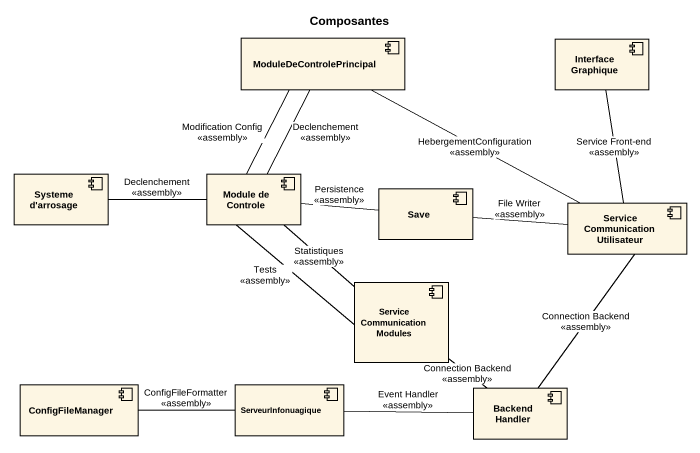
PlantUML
@startuml
title Composantes
component ModuleDeControlePrincipal
component "Interface Graphique" as Interface_Graphique
component "Systeme d'arrosage" as Systeme_d_arrosage
component "Module de Controle" as Module_de_Controle
component Save
component "Service Communication Utilisateur" as Service_Communication
component "Service Communication Modules" as Service_Communication_2
component ConfigFileManager
component ServeurInfonuagique
component "Backend Handler" as Backend_Handler
ModuleDeControlePrincipal -- Module_de_Controle : Modification Config\n<<assembly>>
ModuleDeControlePrincipal -- Module_de_Controle : Declenchement\n<<assembly>>
ModuleDeControlePrincipal -right- Service_Communication : HebergementConfiguration\n<<assembly>>
Interface_Graphique -- Service_Communication : Service Front-end\n<<assembly>>
Systeme_d_arrosage -right- Module_de_Controle : Declenchement\n<<assembly>>
Module_de_Controle -right- Save : Persistence\n<<assembly>>
Module_de_Controle -- Service_Communication_2 : Statistiques\n<<assembly>>
Module_de_Controle -- Service_Communication_2 : Tests\n<<assembly>>
Save -right- Service_Communication : File Writer\n<<assembly>>
Service_Communication -- Backend_Handler : Connection Backend\n<<assembly>>
Service_Communication_2 -- Backend_Handler : Connection Backend\n<<assembly>>
ConfigFileManager -right- ServeurInfonuagique : ConfigFileFormatter\n<<assembly>>
Backend_Handler -left- ServeurInfonuagique : Event Handler\n<<assembly>>
@enduml
